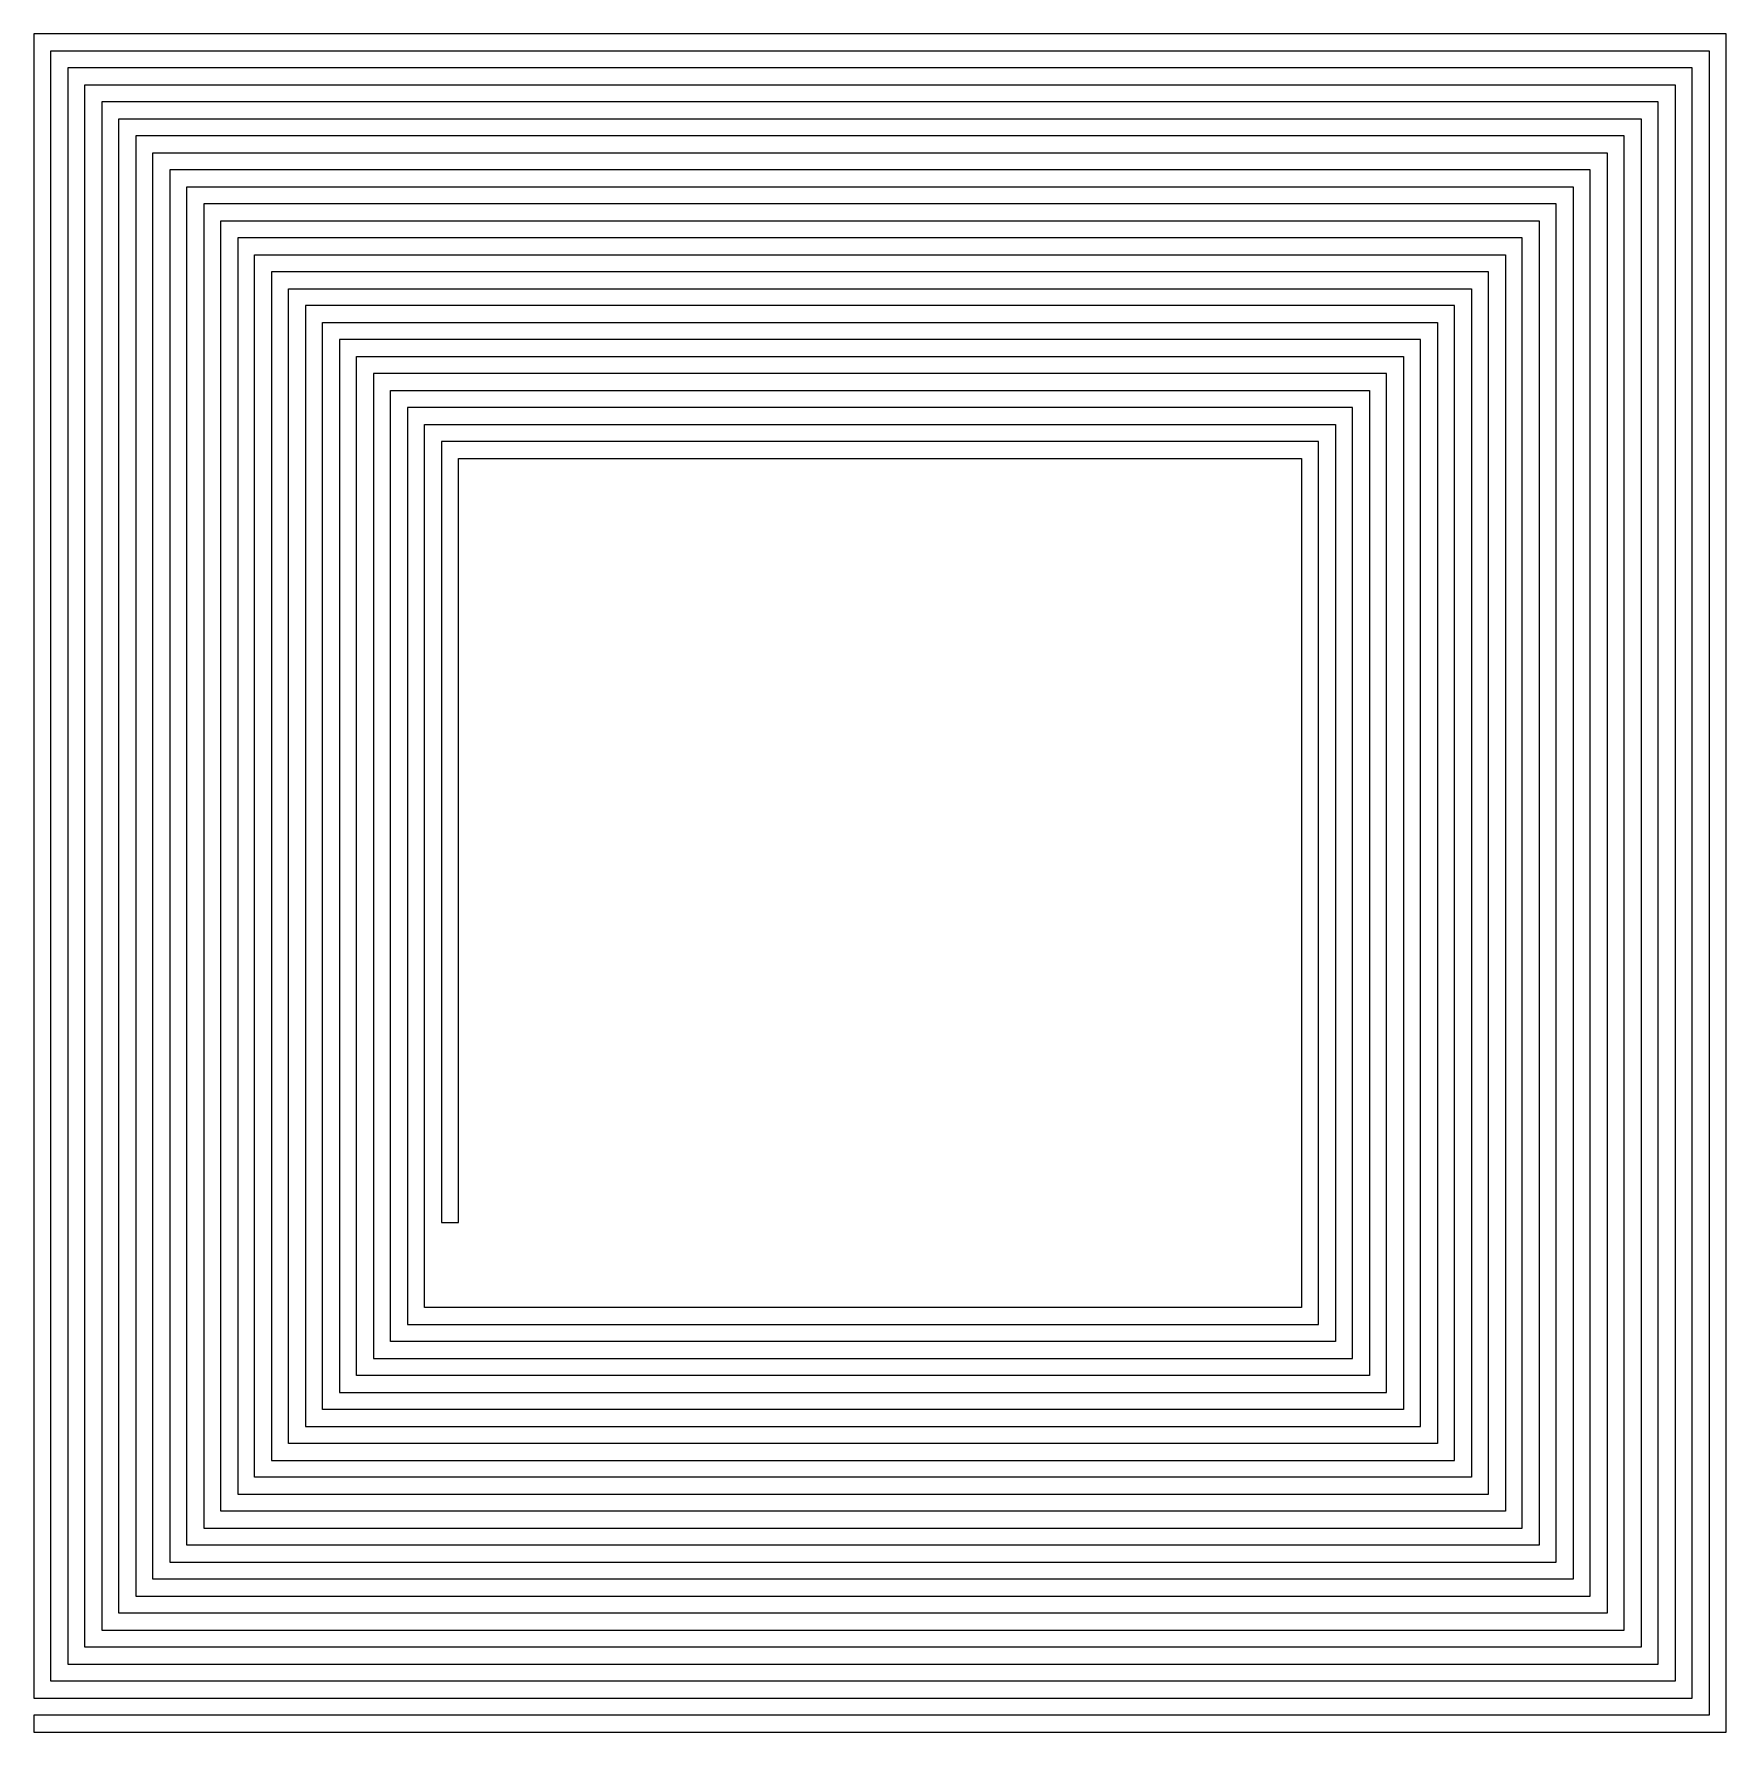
# Model space of a CAD drawing. Header units: metres. Extents: x 0 to 29.9, y 0 to 30.
import ezdxf

# ---------------------------------------------------------------- set-up
doc = ezdxf.new("R2010")
doc.units = ezdxf.units.M

msp = doc.modelspace()

# ---------------------------------------------------------------- linework, layer by layer
for p, q in [((29.9, 30), (0, 30)), ((0, 30), (0, 0.599991)), ((29.9, 0), (29.9, 30)), ((0.299988, 0.899994), (0.299988, 29.7)), ((0.299988, 29.7), (29.6, 29.7)), ((29.6, 29.7), (29.6, 0.299988)), ((29.3, 29.4), (0.599991, 29.4)), ((0.599991, 29.4), (0.599991, 1.2)), ((29.3, 0.599991), (29.3, 29.4)), ((0.899994, 1.5), (0.899994, 29.1)), ((0.899994, 29.1), (29, 29.1)), ((29, 29.1), (29, 0.899994)), ((28.7, 28.8), (1.2, 28.8)), ((1.2, 28.8), (1.2, 1.79999)), ((28.7, 1.2), (28.7, 28.8)), ((1.5, 2.09999), (1.5, 28.5)), ((1.5, 28.5), (28.4, 28.5)), ((28.4, 28.5), (28.4, 1.5)), ((28.1, 28.2), (1.79999, 28.2)), ((1.79999, 28.2), (1.79999, 2.39999)), ((28.1, 1.79999), (28.1, 28.2)), ((2.09999, 2.7), (2.09999, 27.9)), ((2.09999, 27.9), (27.8, 27.9)), ((27.8, 27.9), (27.8, 2.09999)), ((27.5, 27.6), (2.39999, 27.6)), ((2.39999, 27.6), (2.39999, 3)), ((27.5, 2.39999), (27.5, 27.6)), ((2.7, 3.29999), (2.7, 27.3)), ((2.7, 27.3), (27.2, 27.3)), ((27.2, 27.3), (27.2, 2.7)), ((26.9, 27), (3, 27)), ((3, 27), (3, 3.59999)), ((26.9, 3), (26.9, 27)), ((3.29999, 3.89999), (3.29999, 26.7)), ((3.29999, 26.7), (26.6, 26.7)), ((26.6, 26.7), (26.6, 3.29999)), ((26.3, 26.4), (3.59999, 26.4)), ((3.59999, 26.4), (3.59999, 4.2)), ((26.3, 3.59999), (26.3, 26.4)), ((3.89999, 4.5), (3.89999, 26.1)), ((3.89999, 26.1), (26, 26.1)), ((26, 26.1), (26, 3.89999)), ((25.7, 25.8), (4.2, 25.8)), ((4.2, 25.8), (4.2, 4.79999)), ((25.7, 4.2), (25.7, 25.8)), ((4.5, 5.09999), (4.5, 25.5)), ((4.5, 25.5), (25.4, 25.5)), ((25.4, 25.5), (25.4, 4.5)), ((25.1, 25.2), (4.79999, 25.2)), ((4.79999, 25.2), (4.79999, 5.39999)), ((25.1, 4.79999), (25.1, 25.2)), ((5.09999, 5.7), (5.09999, 24.9)), ((5.09999, 24.9), (24.8, 24.9)), ((24.8, 24.9), (24.8, 5.09999)), ((24.5, 24.6), (5.39999, 24.6)), ((5.39999, 24.6), (5.39999, 6)), ((24.5, 5.39999), (24.5, 24.6)), ((5.7, 6.29999), (5.7, 24.3)), ((5.7, 24.3), (24.2, 24.3)), ((24.2, 24.3), (24.2, 5.7)), ((23.9, 24), (6, 24)), ((6, 24), (6, 6.59999)), ((23.9, 6), (23.9, 24)), ((6.29999, 6.89999), (6.29999, 23.7)), ((6.29999, 23.7), (23.6, 23.7)), ((23.6, 23.7), (23.6, 6.29999)), ((23.3, 23.4), (6.59999, 23.4)), ((6.59999, 23.4), (6.59999, 7.2)), ((23.3, 6.59999), (23.3, 23.4)), ((6.89999, 7.5), (6.89999, 23.1)), ((6.89999, 23.1), (23, 23.1)), ((23, 23.1), (23, 6.89999)), ((22.7, 22.8), (7.2, 22.8)), ((7.2, 22.8), (7.2, 9)), ((22.7, 7.2), (22.7, 22.8)), ((7.5, 9), (7.5, 22.5)), ((7.5, 22.5), (22.4, 22.5)), ((22.4, 22.5), (22.4, 7.5)), ((7.2, 9), (7.5, 9)), ((22.4, 7.5), (6.89999, 7.5)), ((6.59999, 7.2), (22.7, 7.2)), ((23, 6.89999), (6.29999, 6.89999)), ((6, 6.59999), (23.3, 6.59999)), ((5.39999, 6), (23.9, 6)), ((23.6, 6.29999), (5.7, 6.29999)), ((24.2, 5.7), (5.09999, 5.7)), ((4.79999, 5.39999), (24.5, 5.39999)), ((24.8, 5.09999), (4.5, 5.09999)), ((25.4, 4.5), (3.89999, 4.5)), ((4.2, 4.79999), (25.1, 4.79999)), ((3.59999, 4.2), (25.7, 4.2)), ((26, 3.89999), (3.29999, 3.89999)), ((3, 3.59999), (26.3, 3.59999)), ((2.39999, 3), (26.9, 3)), ((26.6, 3.29999), (2.7, 3.29999)), ((27.2, 2.7), (2.09999, 2.7)), ((1.79999, 2.39999), (27.5, 2.39999)), ((27.8, 2.09999), (1.5, 2.09999)), ((28.4, 1.5), (0.899994, 1.5)), ((1.2, 1.79999), (28.1, 1.79999)), ((0.599991, 1.2), (28.7, 1.2)), ((29, 0.899994), (0.299988, 0.899994)), ((0, 0.599991), (29.3, 0.599991)), ((29.6, 0.299988), (0, 0.299988)), ((0, 0.299988), (0, 0)), ((0, 0), (29.9, 0))]:
    msp.add_line(p, q)

doc.saveas('drawing.dxf')
